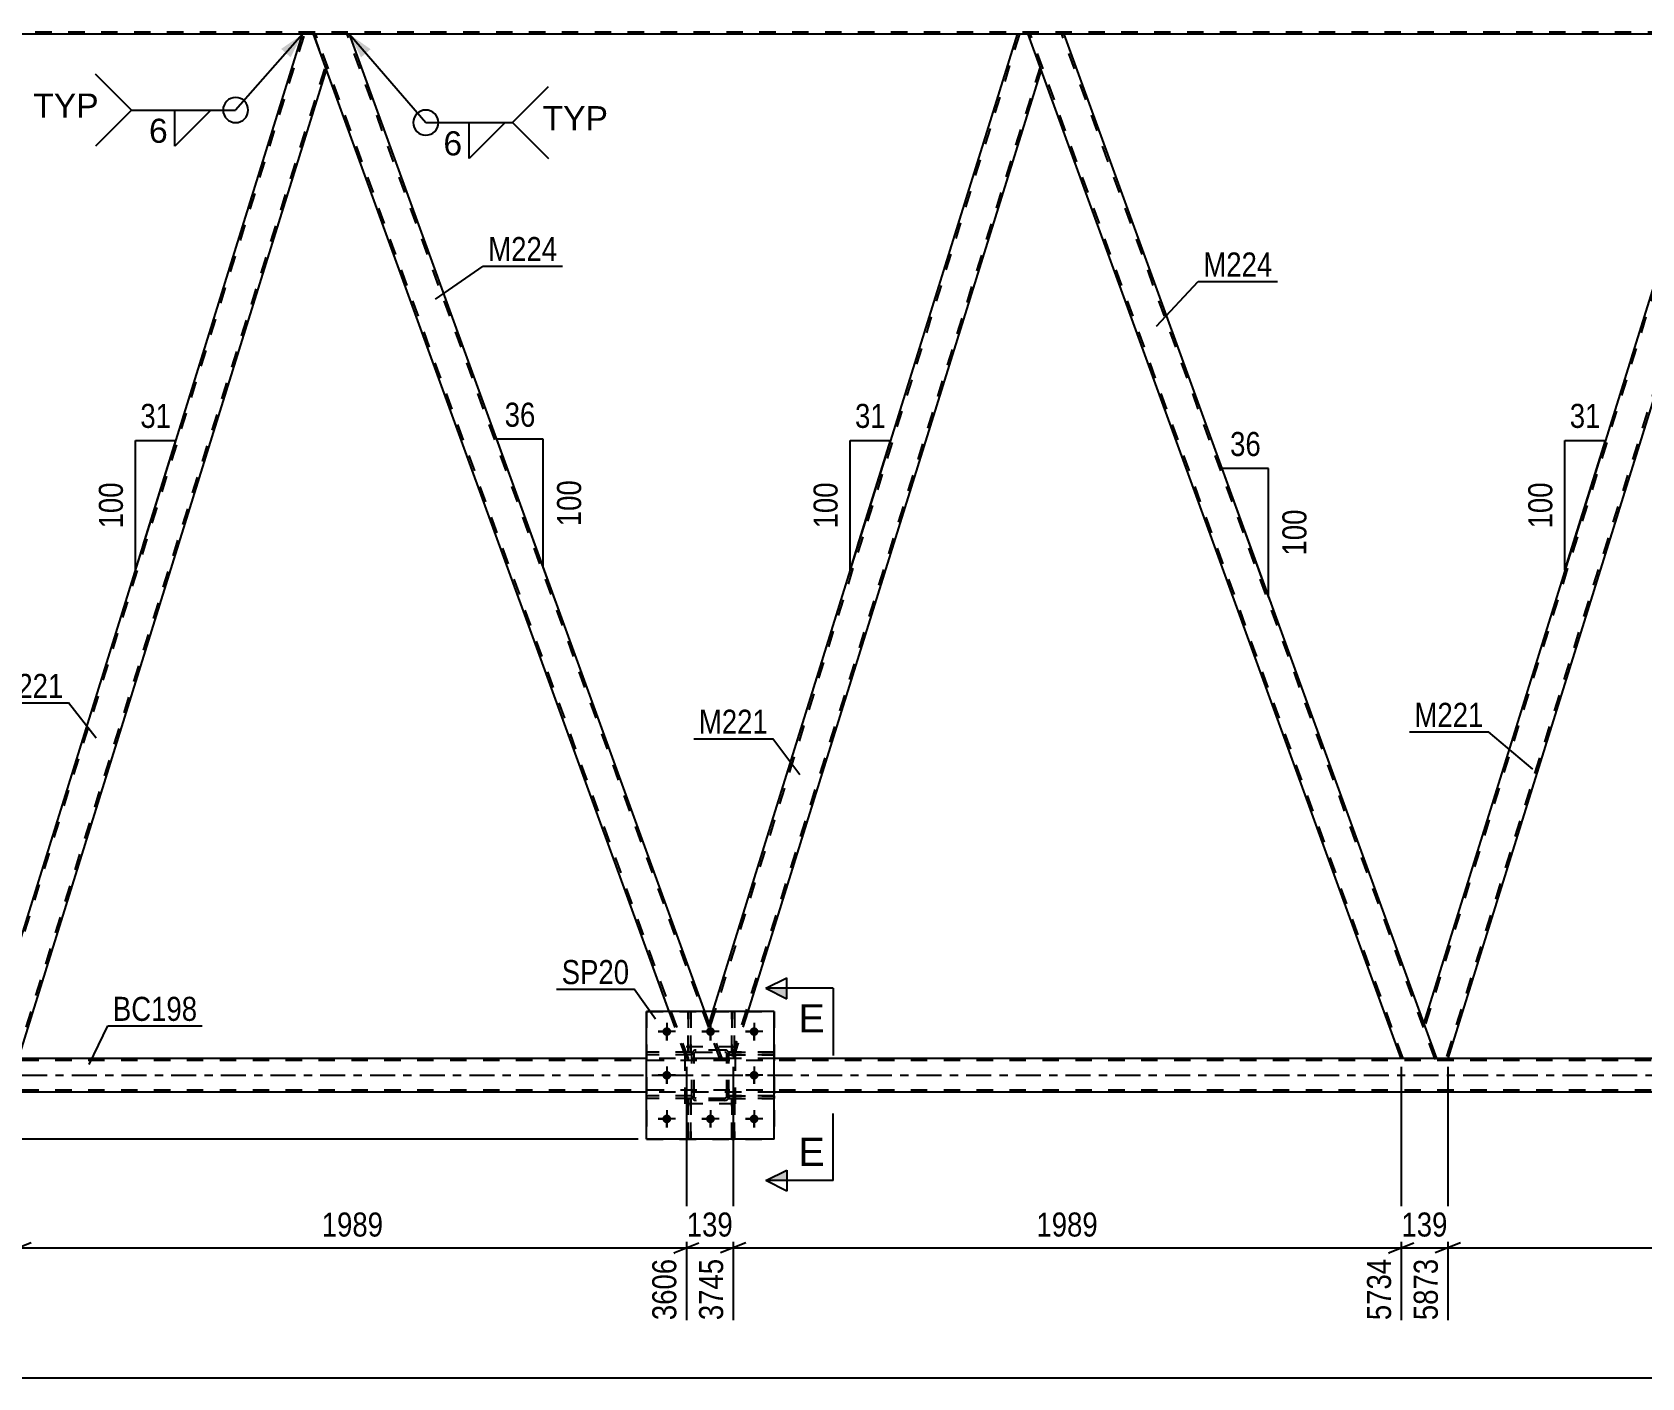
# Model space of a CAD drawing. Header units: millimetres. Extents: x 0 to 841, y 0 to 594.
# Drawn here: x 172.2 to 363.9, y 265.9 to 426.1 of the extents above; entities that cross this region are included whole.
import ezdxf

# ---------------------------------------------------------------- set-up
doc = ezdxf.new("R2010")
doc.units = ezdxf.units.MM
doc.linetypes.add('DXK_LINE_DOT2', pattern=[3.9198, 1.9599, -1.9599])
doc.linetypes.add('DXK_LINE_DOT3', pattern=[5.9187, 2.979, -0.9799, 0.9799, -0.9799])
doc.styles.add('Arial', font='ARIAL.TTF', dxfattribs={"height": 0.2})
doc.styles.add('Arial Narrow', font='ARIALN.TTF', dxfattribs={"height": 0.2})

# ---------------------------------------------------------------- blocks, each defined once
blk = doc.blocks.new('Part-122615341-3026 - 3010')
at = {"color": 7, "linetype": 'DXK_LINE_DOT2'}
for p, q in [((251.08, 304.86), (251.26, 304.89)), ((251.26, 304.89), (251.08, 304.86)), ((254.7, 304.89), (251.26, 304.89)), ((254.7, 304.89), (254.88, 304.86)), ((254.88, 304.86), (254.7, 304.89)), ((250.78, 304.41), (250.82, 304.6)), ((250.82, 304.6), (250.78, 304.41)), ((250.78, 299.37), (250.78, 304.41)), ((251.02, 304.41), (251.04, 304.5)), ((251.02, 299.37), (251.02, 304.41)), ((251.04, 304.5), (251.09, 304.58)), ((251.09, 304.58), (251.17, 304.63)), ((251.17, 304.63), (251.26, 304.65)), ((251.26, 304.65), (254.7, 304.65)), ((254.7, 304.65), (254.79, 304.63)), ((254.79, 304.63), (254.87, 304.58)), ((254.87, 304.58), (254.92, 304.5)), ((254.92, 304.5), (254.94, 304.41)), ((254.94, 299.37), (254.94, 304.41)), ((255.14, 304.6), (255.18, 304.41)), ((255.18, 304.41), (255.14, 304.6)), ((255.18, 299.37), (255.18, 304.41)), ((250.82, 299.19), (250.78, 299.37)), ((250.78, 299.37), (250.82, 299.19)), ((251.04, 299.28), (251.02, 299.37)), ((251.09, 299.2), (251.04, 299.28)), ((251.17, 299.15), (251.09, 299.2)), ((251.26, 299.13), (251.17, 299.15)), ((254.7, 299.13), (251.26, 299.13)), ((254.79, 299.15), (254.7, 299.13)), ((254.87, 299.2), (254.79, 299.15)), ((254.92, 299.28), (254.87, 299.2)), ((254.94, 299.37), (254.92, 299.28)), ((255.18, 299.37), (255.14, 299.19)), ((255.14, 299.19), (255.18, 299.37)), ((251.26, 298.89), (251.08, 298.93)), ((251.08, 298.93), (251.26, 298.89)), ((254.7, 298.89), (251.26, 298.89)), ((254.88, 298.93), (254.7, 298.89)), ((254.7, 298.89), (254.88, 298.93))]:
    blk.add_line(p, q, dxfattribs=at)
at = {"color": 7, "linetype": 'DXK_LINE_DOT3'}
blk.add_line((252.98, 301.89), (252.98, 301.89), dxfattribs=at)
at = {"color": 7, "linetype": 'DXK_LINE_DOT2'}
for centre, start, end in [((251.26, 304.41), 112.5, 157.5), ((251.26, 304.41), 112.5, 157.5), ((254.7, 304.41), 22.5, 67.5), ((254.7, 304.41), 22.5, 67.5), ((251.26, 299.37), 202.5, 247.5), ((251.26, 299.37), 202.5, 247.5), ((254.7, 299.37), 292.5, 337.5), ((254.7, 299.37), 292.5, 337.5)]:
    blk.add_arc(centre, 0.48, start, end, dxfattribs=at)
blk = doc.blocks.new('Part-122615341-3020 - 3010')
at = {"color": 7, "linetype": 'DXK_LINE_DOT2'}
for p, q in [((255.85, 299.13), (255.53, 299.13)), ((255.53, 299.13), (255.53, 294.29)), ((255.85, 294.29), (255.85, 299.13)), ((255.53, 298.53), (255.85, 298.53)), ((255.53, 294.29), (255.85, 294.29))]:
    blk.add_line(p, q, dxfattribs=at)
blk = doc.blocks.new('Part-122615341-3016 - 3010')
at = {"color": 2, "linetype": 'Continuous'}
for p, q in [((260.58, 309.49), (245.38, 309.49)), ((245.38, 294.29), (245.38, 309.49)), ((260.58, 294.29), (260.58, 309.49)), ((260.58, 294.29), (245.38, 294.29))]:
    blk.add_line(p, q, dxfattribs=at)
blk = doc.blocks.new('Part-122615341-3025 - 3010')
at = {"color": 7, "linetype": 'DXK_LINE_DOT2'}
for p, q in [((250.78, 304.65), (245.38, 304.65)), ((245.38, 304.65), (245.38, 304.33)), ((250.78, 304.33), (245.38, 304.33)), ((250.18, 304.33), (250.18, 304.65)), ((250.78, 304.33), (250.78, 304.65))]:
    blk.add_line(p, q, dxfattribs=at)
blk = doc.blocks.new('Part-122615341-3156 - 3010')
at = {"color": 2, "linetype": 'Continuous'}
for p, q in [((295.1, 425.89), (290.84, 425.89)), ((337.96, 308.14), (295.1, 425.89)), ((335.25, 303.89), (292.39, 421.64)), ((339.19, 303.89), (335.25, 303.89)), ((339.47, 303.89), (339.19, 303.89)), ((339.47, 303.89), (339.5, 303.89))]:
    blk.add_line(p, q, dxfattribs=at)
at = {"color": 7, "linetype": 'DXK_LINE_DOT2'}
for p, q in [((292.39, 421.64), (290.84, 425.89)), ((335.5, 303.89), (291.1, 425.89)), ((339.25, 303.89), (294.84, 425.89)), ((339.5, 303.89), (337.96, 308.14)), ((339.19, 303.89), (339.35, 303.89)), ((339.5, 303.89), (339.5, 303.89))]:
    blk.add_line(p, q, dxfattribs=at)
blk = doc.blocks.new('Part-122615341-3022 - 3010')
at = {"color": 7, "linetype": 'DXK_LINE_DOT2'}
for p, q in [((250.78, 299.45), (245.38, 299.45)), ((245.38, 299.45), (245.38, 299.13)), ((250.78, 299.13), (245.38, 299.13)), ((250.18, 299.13), (250.18, 299.45)), ((250.78, 299.13), (250.78, 299.45))]:
    blk.add_line(p, q, dxfattribs=at)
blk = doc.blocks.new('Part-122615341-3079 - 3010')
at = {"color": 7, "linetype": 'DXK_LINE_DOT2'}
for p, q in [((251.08, 304.86), (251.26, 304.89)), ((251.26, 304.89), (251.08, 304.86)), ((254.7, 304.89), (251.26, 304.89)), ((254.7, 304.89), (254.88, 304.86)), ((254.88, 304.86), (254.7, 304.89)), ((250.78, 304.41), (250.82, 304.6)), ((250.82, 304.6), (250.78, 304.41)), ((250.78, 299.37), (250.78, 304.41)), ((251.02, 304.41), (251.04, 304.5)), ((251.02, 299.37), (251.02, 304.41)), ((251.04, 304.5), (251.09, 304.58)), ((251.09, 304.58), (251.17, 304.63)), ((251.17, 304.63), (251.26, 304.65)), ((251.26, 304.65), (254.7, 304.65)), ((254.7, 304.65), (254.79, 304.63)), ((254.79, 304.63), (254.87, 304.58)), ((254.87, 304.58), (254.92, 304.5)), ((254.92, 304.5), (254.94, 304.41)), ((254.94, 299.37), (254.94, 304.41)), ((255.14, 304.6), (255.18, 304.41)), ((255.18, 304.41), (255.14, 304.6)), ((255.18, 299.37), (255.18, 304.41)), ((250.82, 299.19), (250.78, 299.37)), ((250.78, 299.37), (250.82, 299.19)), ((251.04, 299.28), (251.02, 299.37)), ((251.09, 299.2), (251.04, 299.28)), ((251.17, 299.15), (251.09, 299.2)), ((251.26, 299.13), (251.17, 299.15)), ((254.7, 299.13), (251.26, 299.13)), ((254.79, 299.15), (254.7, 299.13)), ((254.87, 299.2), (254.79, 299.15)), ((254.92, 299.28), (254.87, 299.2)), ((254.94, 299.37), (254.92, 299.28)), ((255.18, 299.37), (255.14, 299.19)), ((255.14, 299.19), (255.18, 299.37)), ((251.26, 298.89), (251.08, 298.93)), ((251.08, 298.93), (251.26, 298.89)), ((254.7, 298.89), (251.26, 298.89)), ((254.88, 298.93), (254.7, 298.89)), ((254.7, 298.89), (254.88, 298.93))]:
    blk.add_line(p, q, dxfattribs=at)
at = {"color": 7, "linetype": 'DXK_LINE_DOT3'}
blk.add_line((252.98, 301.89), (252.98, 301.89), dxfattribs=at)
at = {"color": 7, "linetype": 'DXK_LINE_DOT2'}
for centre, start, end in [((251.26, 304.41), 112.5, 157.5), ((251.26, 304.41), 112.5, 157.5), ((254.7, 304.41), 22.5, 67.5), ((254.7, 304.41), 22.5, 67.5), ((251.26, 299.37), 202.5, 247.5), ((251.26, 299.37), 202.5, 247.5), ((254.7, 299.37), 292.5, 337.5), ((254.7, 299.37), 292.5, 337.5)]:
    blk.add_arc(centre, 0.48, start, end, dxfattribs=at)
blk = doc.blocks.new('Part-122615341-3041 - 3010')
at = {"color": 7, "linetype": 'DXK_LINE_DOT2'}
for p, q in [((250.33, 309.49), (250.33, 304.65)), ((250.65, 309.49), (250.33, 309.49)), ((250.65, 304.65), (250.65, 309.49)), ((250.33, 305.25), (250.65, 305.25)), ((250.33, 304.65), (250.65, 304.65))]:
    blk.add_line(p, q, dxfattribs=at)
blk = doc.blocks.new('Part-122615341-3050 - 3010')
at = {"color": 7, "linetype": 'DXK_LINE_DOT2'}
for p, q in [((255.18, 304.33), (255.18, 304.65)), ((255.18, 304.65), (260.58, 304.65)), ((260.58, 304.33), (255.18, 304.33)), ((255.78, 304.33), (255.78, 304.65)), ((260.58, 304.65), (260.58, 304.33))]:
    blk.add_line(p, q, dxfattribs=at)
blk = doc.blocks.new('Part-122615341-3072 - 3010')
at = {"color": 7, "linetype": 'DXK_LINE_DOT2'}
for p, q in [((260.58, 304.65), (255.18, 304.65)), ((255.18, 304.65), (255.18, 304.33)), ((255.18, 304.33), (260.58, 304.33)), ((255.78, 304.33), (255.78, 304.65)), ((260.58, 304.33), (260.58, 304.65))]:
    blk.add_line(p, q, dxfattribs=at)
blk = doc.blocks.new('Part-122615341-3057 - 3010')
at = {"color": 7, "linetype": 'DXK_LINE_DOT2'}
for p, q in [((250.78, 299.45), (245.38, 299.45)), ((245.38, 299.13), (245.38, 299.45)), ((250.78, 299.13), (245.38, 299.13)), ((250.18, 299.13), (250.18, 299.45)), ((250.78, 299.45), (250.78, 299.13))]:
    blk.add_line(p, q, dxfattribs=at)
blk = doc.blocks.new('Part-122615341-3060 - 3010')
at = {"color": 7, "linetype": 'DXK_LINE_DOT2'}
for p, q in [((250.78, 304.65), (245.38, 304.65)), ((245.38, 304.33), (245.38, 304.65)), ((250.78, 304.33), (245.38, 304.33)), ((250.18, 304.33), (250.18, 304.65)), ((250.78, 304.65), (250.78, 304.33))]:
    blk.add_line(p, q, dxfattribs=at)
blk = doc.blocks.new('Part-122615341-3063 - 3010')
at = {"color": 7, "linetype": 'DXK_LINE_DOT2'}
for p, q in [((255.18, 299.13), (255.18, 299.45)), ((255.18, 299.45), (260.58, 299.45)), ((260.58, 299.13), (255.18, 299.13)), ((255.78, 299.13), (255.78, 299.45)), ((260.58, 299.45), (260.58, 299.13))]:
    blk.add_line(p, q, dxfattribs=at)
blk = doc.blocks.new('Part-122615341-3066 - 3010')
at = {"color": 7, "linetype": 'DXK_LINE_DOT2'}
for p, q in [((250.33, 304.65), (250.33, 309.49)), ((250.33, 309.49), (250.65, 309.49)), ((250.65, 309.49), (250.65, 304.65)), ((250.33, 305.25), (250.65, 305.25)), ((250.65, 304.65), (250.33, 304.65))]:
    blk.add_line(p, q, dxfattribs=at)
blk = doc.blocks.new('Part-122615341-3069 - 3010')
at = {"color": 7, "linetype": 'DXK_LINE_DOT2'}
for p, q in [((260.58, 299.45), (255.18, 299.45)), ((255.18, 299.45), (255.18, 299.13)), ((255.18, 299.13), (260.58, 299.13)), ((255.78, 299.13), (255.78, 299.45)), ((260.58, 299.13), (260.58, 299.45))]:
    blk.add_line(p, q, dxfattribs=at)
blk = doc.blocks.new('Part-122615341-3140 - 3010')
at = {"color": 7, "linetype": 'DXK_LINE_DOT2'}
for p, q in [((250.33, 294.29), (250.33, 299.13)), ((250.33, 299.13), (250.65, 299.13)), ((250.65, 299.13), (250.65, 294.29)), ((250.33, 298.53), (250.65, 298.53)), ((250.65, 294.29), (250.33, 294.29))]:
    blk.add_line(p, q, dxfattribs=at)
blk = doc.blocks.new('Part-122615341-3078 - 3010')
at = {"color": 7, "linetype": 'DXK_LINE_DOT2'}
for p, q in [((255.98, 305.29), (249.98, 305.29)), ((249.98, 298.49), (249.98, 305.29)), ((255.98, 298.49), (255.98, 305.29)), ((255.98, 298.49), (249.98, 298.49))]:
    blk.add_line(p, q, dxfattribs=at)
blk = doc.blocks.new('Part-122615341-3080 - 3010')
at = {"color": 7, "linetype": 'DXK_LINE_DOT2'}
for p, q in [((245.38, 309.49), (260.58, 309.49)), ((245.38, 309.49), (245.38, 294.29)), ((260.58, 309.49), (260.58, 294.29)), ((245.38, 294.29), (260.58, 294.29))]:
    blk.add_line(p, q, dxfattribs=at)
blk = doc.blocks.new('Part-122615341-3085 - 3010')
at = {"color": 7, "linetype": 'DXK_LINE_DOT2'}
for p, q in [((255.53, 309.49), (255.53, 304.65)), ((255.85, 309.49), (255.53, 309.49)), ((255.85, 304.65), (255.85, 309.49)), ((255.53, 305.25), (255.85, 305.25)), ((255.53, 304.65), (255.85, 304.65))]:
    blk.add_line(p, q, dxfattribs=at)
blk = doc.blocks.new('Part-122615341-3089 - 3010')
at = {"color": 7, "linetype": 'DXK_LINE_DOT2'}
for p, q in [((255.53, 304.65), (255.53, 309.49)), ((255.53, 309.49), (255.85, 309.49)), ((255.85, 309.49), (255.85, 304.65)), ((255.53, 305.25), (255.85, 305.25)), ((255.85, 304.65), (255.53, 304.65))]:
    blk.add_line(p, q, dxfattribs=at)
blk = doc.blocks.new('Bolt-122615341-3182 - 3010')
at = {"linetype": 'Continuous'}
for points in [[(248.3, 307.09, -1), (247.26, 307.09, -1)], [(253.5, 307.09, -1), (252.46, 307.09, -1)], [(258.7, 307.09, -1), (257.66, 307.09, -1)], [(248.3, 301.89, -1), (247.26, 301.89, -1)], [(258.7, 301.89, -1), (257.66, 301.89, -1)], [(248.3, 296.69, -1), (247.26, 296.69, -1)], [(253.5, 296.69, -1), (252.46, 296.69, -1)], [(258.7, 296.69, -1), (257.66, 296.69, -1)]]:
    blk.add_hatch(color=1, dxfattribs=at).paths.add_polyline_path(points)
at = {"color": 1, "linetype": 'Continuous'}
for p, q in [((248.82, 307.09), (246.74, 307.09)), ((247.78, 308.13), (247.78, 306.05)), ((254.02, 307.09), (251.94, 307.09)), ((252.98, 308.13), (252.98, 306.05)), ((259.22, 307.09), (257.14, 307.09)), ((258.18, 308.13), (258.18, 306.05)), ((248.82, 301.89), (246.74, 301.89)), ((247.78, 302.93), (247.78, 300.85)), ((259.22, 301.89), (257.14, 301.89)), ((258.18, 302.93), (258.18, 300.85)), ((247.78, 297.73), (247.78, 295.65)), ((252.98, 297.73), (252.98, 295.65)), ((258.18, 297.73), (258.18, 295.65)), ((248.82, 296.69), (246.74, 296.69)), ((254.02, 296.69), (251.94, 296.69)), ((259.22, 296.69), (257.14, 296.69))]:
    blk.add_line(p, q, dxfattribs=at)
blk = doc.blocks.new('Part-122615341-3197 - 3010')
at = {"color": 7, "linetype": 'DXK_LINE_DOT2'}
for p, q in [((758.57, 426.13), (60.03, 426.13)), ((720.77, 425.89), (204.39, 425.89)), ((209.97, 425.89), (204.39, 425.89)), ((295.1, 425.89), (289.53, 425.89))]:
    blk.add_line(p, q, dxfattribs=at)
at = {"color": 2, "linetype": 'Continuous'}
for p, q in [((204.39, 425.89), (124.83, 425.89)), ((289.53, 425.89), (209.97, 425.89)), ((374.66, 425.89), (295.1, 425.89))]:
    blk.add_line(p, q, dxfattribs=at)
blk = doc.blocks.new('Part-122615341-3218 - 3010')
at = {"color": 7, "linetype": 'DXK_LINE_DOT2'}
for p, q in [((780.54, 303.65), (105.89, 303.65)), ((260.58, 303.89), (245.38, 303.89)), ((340.82, 303.89), (335.25, 303.89)), ((780.54, 300.13), (105.89, 300.13)), ((260.58, 299.89), (245.38, 299.89))]:
    blk.add_line(p, q, dxfattribs=at)
at = {"color": 2, "linetype": 'Continuous'}
for p, q in [((245.38, 303.89), (170.55, 303.89)), ((335.25, 303.89), (260.58, 303.89)), ((420.38, 303.89), (340.82, 303.89)), ((245.38, 299.89), (105.89, 299.89)), ((500.78, 299.89), (260.58, 299.89))]:
    blk.add_line(p, q, dxfattribs=at)
at = {"color": 7, "linetype": 'DXK_LINE_DOT3'}
blk.add_line((105.89, 301.89), (780.54, 301.89), dxfattribs=at)
blk = doc.blocks.new('Part-122615341-3242 - 3010')
at = {"color": 7, "linetype": 'DXK_LINE_DOT2'}
for p, q in [((255.98, 305.29), (249.98, 305.29)), ((249.98, 298.49), (249.98, 305.29)), ((255.98, 298.49), (255.98, 305.29)), ((255.98, 298.49), (249.98, 298.49))]:
    blk.add_line(p, q, dxfattribs=at)
blk = doc.blocks.new('Part-122615341-3245 - 3010')
at = {"color": 7, "linetype": 'DXK_LINE_DOT2'}
for p, q in [((255.53, 294.29), (255.53, 299.13)), ((255.53, 299.13), (255.85, 299.13)), ((255.85, 299.13), (255.85, 294.29)), ((255.53, 298.53), (255.85, 298.53)), ((255.85, 294.29), (255.53, 294.29))]:
    blk.add_line(p, q, dxfattribs=at)
blk = doc.blocks.new('Part-122615341-3250 - 3010')
at = {"color": 7, "linetype": 'DXK_LINE_DOT2'}
for p, q in [((250.65, 299.13), (250.33, 299.13)), ((250.33, 299.13), (250.33, 294.29)), ((250.65, 294.29), (250.65, 299.13)), ((250.33, 298.53), (250.65, 298.53)), ((250.33, 294.29), (250.65, 294.29))]:
    blk.add_line(p, q, dxfattribs=at)
blk = doc.blocks.new('Part-122615341-3385 - 3010')
at = {"color": 2, "linetype": 'Continuous'}
for p, q in [((374.66, 425.89), (337.96, 308.14)), ((375.98, 425.89), (374.66, 425.89)), ((377.52, 421.64), (375.98, 425.89)), ((377.52, 421.64), (340.82, 303.89)), ((339.5, 303.89), (337.96, 308.14)), ((339.5, 303.89), (340.82, 303.89))]:
    blk.add_line(p, q, dxfattribs=at)
at = {"color": 7, "linetype": 'DXK_LINE_DOT2'}
for p, q in [((374.91, 425.89), (338.09, 307.77)), ((377.39, 422.02), (340.57, 303.89)), ((340.55, 303.89), (340.51, 303.89)), ((340.51, 303.89), (340.55, 303.89)), ((340.55, 303.89), (340.57, 303.89)), ((340.57, 303.89), (340.55, 303.89))]:
    blk.add_line(p, q, dxfattribs=at)
blk = doc.blocks.new('Bolt-122615341-3386 - 3010')
at = {"color": 1, "linetype": 'Continuous'}
for p, q in [((246.74, 307.09), (247.43, 307.09)), ((247.78, 308.13), (247.78, 307.44)), ((248.82, 307.09), (248.13, 307.09)), ((251.94, 307.09), (252.63, 307.09)), ((252.98, 308.13), (252.98, 307.44)), ((254.02, 307.09), (253.33, 307.09)), ((257.14, 307.09), (257.83, 307.09)), ((258.18, 308.13), (258.18, 307.44)), ((259.22, 307.09), (258.53, 307.09)), ((247.78, 306.05), (247.78, 306.75)), ((252.98, 306.05), (252.98, 306.75)), ((258.18, 306.05), (258.18, 306.75)), ((246.74, 301.89), (247.43, 301.89)), ((247.78, 302.93), (247.78, 302.24)), ((247.78, 300.85), (247.78, 301.55)), ((248.82, 301.89), (248.13, 301.89)), ((257.14, 301.89), (257.83, 301.89)), ((258.18, 302.93), (258.18, 302.24)), ((258.18, 300.85), (258.18, 301.55)), ((259.22, 301.89), (258.53, 301.89)), ((247.78, 297.73), (247.78, 297.04)), ((252.98, 297.73), (252.98, 297.04)), ((258.18, 297.73), (258.18, 297.04)), ((246.74, 296.69), (247.43, 296.69)), ((247.78, 295.65), (247.78, 296.35)), ((248.82, 296.69), (248.13, 296.69)), ((251.94, 296.69), (252.63, 296.69)), ((252.98, 295.65), (252.98, 296.35)), ((254.02, 296.69), (253.33, 296.69)), ((257.14, 296.69), (257.83, 296.69)), ((258.18, 295.65), (258.18, 296.35)), ((259.22, 296.69), (258.53, 296.69))]:
    blk.add_line(p, q, dxfattribs=at)
blk = doc.blocks.new('Part-122615341-3433 - 3010')
at = {"color": 2, "linetype": 'Continuous'}
for p, q in [((167.69, 308.14), (204.39, 425.89)), ((205.71, 425.89), (204.39, 425.89)), ((207.26, 421.64), (205.71, 425.89)), ((170.55, 303.89), (207.26, 421.64)), ((169.24, 303.89), (167.69, 308.14)), ((169.24, 303.89), (170.55, 303.89))]:
    blk.add_line(p, q, dxfattribs=at)
at = {"color": 7, "linetype": 'DXK_LINE_DOT2'}
for p, q in [((167.82, 307.77), (204.64, 425.89)), ((170.3, 303.89), (207.12, 422.02)), ((170.28, 303.89), (170.24, 303.89)), ((170.24, 303.89), (170.28, 303.89)), ((170.28, 303.89), (170.3, 303.89)), ((170.3, 303.89), (170.28, 303.89))]:
    blk.add_line(p, q, dxfattribs=at)
blk = doc.blocks.new('Part-122615341-3438 - 3010')
at = {"color": 2, "linetype": 'Continuous'}
for p, q in [((209.97, 425.89), (205.71, 425.89)), ((252.33, 309.49), (209.97, 425.89)), ((248.08, 309.49), (207.26, 421.64))]:
    blk.add_line(p, q, dxfattribs=at)
at = {"color": 7, "linetype": 'DXK_LINE_DOT2'}
for p, q in [((205.71, 425.89), (207.26, 421.64)), ((250.37, 303.89), (205.96, 425.89)), ((254.11, 303.89), (209.71, 425.89)), ((250.11, 303.89), (248.08, 309.49)), ((254.37, 303.89), (252.33, 309.49)), ((254.37, 303.89), (250.11, 303.89))]:
    blk.add_line(p, q, dxfattribs=at)
blk = doc.blocks.new('Part-122615341-3443 - 3010')
at = {"color": 7, "linetype": 'DXK_LINE_DOT2'}
for p, q in [((289.78, 425.89), (252.96, 307.77)), ((292.25, 422.02), (255.44, 303.89)), ((253.24, 309.49), (252.82, 308.14)), ((257.43, 309.49), (255.69, 303.89)), ((254.37, 303.89), (252.82, 308.14)), ((255.69, 303.89), (254.37, 303.89))]:
    blk.add_line(p, q, dxfattribs=at)
at = {"color": 2, "linetype": 'Continuous'}
for p, q in [((289.53, 425.89), (253.24, 309.49)), ((290.84, 425.89), (289.53, 425.89)), ((292.39, 421.64), (290.84, 425.89)), ((292.39, 421.64), (257.43, 309.49))]:
    blk.add_line(p, q, dxfattribs=at)
blk = doc.blocks.new('StraightDimension-122615341-3700 - 3010')
at = {"color": 7, "linetype": 'Continuous'}
blk.add_line((244.38, 294.29), (28.47, 294.29), dxfattribs=at)
blk = doc.blocks.new('AngleDimension-122615341-3621 - 3010')
at = {"color": 7, "linetype": 'Continuous'}
for p, q in [((354.76, 377.5), (359.58, 377.5)), ((354.76, 362.04), (359.58, 377.5)), ((354.76, 362.04), (354.76, 377.5)), ((355.69, 365.03), (359.58, 377.5))]:
    blk.add_line(p, q, dxfattribs=at)
at = {"color": 0}
for points in [[(359.59, 378.4), (359.59, 382.6), (354.74, 382.6), (354.74, 378.4)], [(353.86, 373.11), (349.66, 373.11), (349.66, 366.43), (353.86, 366.43)]]:
    blk.add_wipeout(points, dxfattribs=at)
at = {"color": 3, "style": 'Arial Narrow'}
blk.add_text('31', height=2.863, dxfattribs=at).set_placement((355.34, 379))
blk.add_text('100', height=2.863, rotation=90.0002, dxfattribs=at).set_placement((353.26, 367.03))
blk = doc.blocks.new('StraightDimension-122615341-4559 - 3010')
at = {"color": 7, "linetype": 'Continuous'}
for p, q in [((170.55, 302.89), (170.55, 272.72)), ((250.11, 302.89), (250.11, 272.72)), ((172.05, 281.93), (169.05, 280.73)), ((248.61, 280.73), (251.61, 281.93)), ((170.55, 281.33), (250.11, 281.33))]:
    blk.add_line(p, q, dxfattribs=at)
at = {"color": 0}
blk.add_wipeout([(214.59, 282.08), (214.59, 286.28), (206.08, 286.28), (206.08, 282.08)], dxfattribs=at)
at = {"color": 0, "linetype": 'Continuous'}
blk.add_wipeout([(249.51, 280.63), (245.31, 280.63), (245.31, 272.12), (249.51, 272.12)], dxfattribs=at)
at = {"color": 3, "style": 'Arial Narrow'}
blk.add_text('1989', height=2.863, dxfattribs=at).set_placement((206.68, 282.68))
at = {"color": 3, "linetype": 'Continuous', "style": 'Arial Narrow'}
blk.add_text('3606', height=2.863, rotation=90.0002, dxfattribs=at).set_placement((248.91, 272.72))
blk = doc.blocks.new('StraightDimension-122615341-4521 - 3010')
at = {"color": 7, "linetype": 'Continuous'}
for p, q in [((255.69, 302.89), (255.69, 272.72)), ((335.25, 302.89), (335.25, 272.72)), ((257.19, 281.93), (254.19, 280.73)), ((333.75, 280.73), (336.75, 281.93)), ((255.69, 281.33), (335.25, 281.33))]:
    blk.add_line(p, q, dxfattribs=at)
at = {"color": 0}
blk.add_wipeout([(299.72, 282.08), (299.72, 286.28), (291.21, 286.28), (291.21, 282.08)], dxfattribs=at)
at = {"color": 0, "linetype": 'Continuous'}
blk.add_wipeout([(334.65, 280.63), (330.45, 280.63), (330.45, 272.12), (334.65, 272.12)], dxfattribs=at)
at = {"color": 3, "style": 'Arial Narrow'}
blk.add_text('1989', height=2.863, dxfattribs=at).set_placement((291.81, 282.68))
at = {"color": 3, "linetype": 'Continuous', "style": 'Arial Narrow'}
blk.add_text('5734', height=2.863, rotation=90.0002, dxfattribs=at).set_placement((334.05, 272.72))
blk = doc.blocks.new('StraightDimension-122615341-4277 - 3010')
at = {"color": 7, "linetype": 'Continuous'}
blk.add_line((59.39, 265.85), (797.16, 265.85), dxfattribs=at)
blk = doc.blocks.new('AngleDimension-122615341-25859 - 3010')
at = {"color": 7, "linetype": 'Continuous'}
for p, q in [((233.07, 377.64), (227.53, 377.64)), ((233.07, 362.42), (227.53, 377.64)), ((233.07, 362.42), (233.07, 377.64)), ((234.62, 358.15), (233.07, 362.42))]:
    blk.add_line(p, q, dxfattribs=at)
at = {"color": 0}
for points in [[(232.73, 378.54), (232.73, 382.74), (227.87, 382.74), (227.87, 378.54)], [(238.17, 373.37), (233.97, 373.37), (233.97, 366.69), (238.17, 366.69)]]:
    blk.add_wipeout(points, dxfattribs=at)
at = {"color": 3, "style": 'Arial Narrow'}
blk.add_text('36', height=2.863, dxfattribs=at).set_placement((228.47, 379.14))
blk.add_text('100', height=2.863, rotation=90.0002, dxfattribs=at).set_placement((237.57, 367.29))
blk = doc.blocks.new('AngleDimension-122615341-3607 - 3010')
at = {"color": 7, "linetype": 'Continuous'}
for p, q in [((319.47, 374.15), (313.93, 374.15)), ((319.47, 358.93), (313.93, 374.15)), ((319.47, 358.93), (319.47, 374.15)), ((319.76, 358.15), (319.47, 358.93))]:
    blk.add_line(p, q, dxfattribs=at)
at = {"color": 0}
for points in [[(319.13, 375.05), (319.13, 379.25), (314.28, 379.25), (314.28, 375.05)], [(324.57, 369.88), (320.37, 369.88), (320.37, 363.2), (324.57, 363.2)]]:
    blk.add_wipeout(points, dxfattribs=at)
at = {"color": 3, "style": 'Arial Narrow'}
blk.add_text('36', height=2.863, dxfattribs=at).set_placement((314.88, 375.65))
blk.add_text('100', height=2.863, rotation=90.0002, dxfattribs=at).set_placement((323.97, 363.8))
blk = doc.blocks.new('AngleDimension-122615341-3639 - 3010')
at = {"color": 7, "linetype": 'Continuous'}
for p, q in [((184.49, 377.5), (189.31, 377.5)), ((184.49, 362.04), (189.31, 377.5)), ((184.49, 362.04), (184.49, 377.5)), ((185.42, 365.03), (189.31, 377.5))]:
    blk.add_line(p, q, dxfattribs=at)
at = {"color": 0}
for points in [[(189.33, 378.4), (189.33, 382.6), (184.47, 382.6), (184.47, 378.4)], [(183.59, 373.11), (179.39, 373.11), (179.39, 366.43), (183.59, 366.43)]]:
    blk.add_wipeout(points, dxfattribs=at)
at = {"color": 3, "style": 'Arial Narrow'}
blk.add_text('31', height=2.863, dxfattribs=at).set_placement((185.07, 379))
blk.add_text('100', height=2.863, rotation=90.0002, dxfattribs=at).set_placement((182.99, 367.03))
blk = doc.blocks.new('StraightDimension-122615341-4483 - 3010')
at = {"color": 7, "linetype": 'Continuous'}
for p, q in [((340.82, 302.89), (340.82, 272.72)), ((420.38, 302.89), (420.38, 272.72)), ((342.32, 281.93), (339.32, 280.73)), ((418.88, 280.73), (421.88, 281.93)), ((340.82, 281.33), (420.38, 281.33))]:
    blk.add_line(p, q, dxfattribs=at)
at = {"color": 0}
blk.add_wipeout([(384.86, 282.08), (384.86, 286.28), (376.35, 286.28), (376.35, 282.08)], dxfattribs=at)
at = {"color": 0, "linetype": 'Continuous'}
blk.add_wipeout([(419.78, 280.63), (415.58, 280.63), (415.58, 272.12), (419.78, 272.12)], dxfattribs=at)
at = {"color": 3, "style": 'Arial Narrow'}
blk.add_text('1989', height=2.863, dxfattribs=at).set_placement((376.95, 282.68))
at = {"color": 3, "linetype": 'Continuous', "style": 'Arial Narrow'}
blk.add_text('7862', height=2.863, rotation=90.0002, dxfattribs=at).set_placement((419.18, 272.72))
blk = doc.blocks.new('StraightDimension-122615341-4502 - 3010')
at = {"color": 7, "linetype": 'Continuous'}
for p, q in [((335.25, 302.89), (335.25, 272.72)), ((340.82, 302.89), (340.82, 272.72)), ((333.75, 280.73), (336.75, 281.93)), ((342.32, 281.93), (339.32, 280.73)), ((335.25, 281.33), (340.82, 281.33))]:
    blk.add_line(p, q, dxfattribs=at)
at = {"color": 0}
blk.add_wipeout([(341.38, 282.08), (341.38, 286.28), (334.69, 286.28), (334.69, 282.08)], dxfattribs=at)
at = {"color": 0, "linetype": 'Continuous'}
blk.add_wipeout([(340.22, 280.63), (336.02, 280.63), (336.02, 272.12), (340.22, 272.12)], dxfattribs=at)
at = {"color": 3, "style": 'Arial Narrow'}
blk.add_text('139', height=2.863, dxfattribs=at).set_placement((335.29, 282.68))
at = {"color": 3, "linetype": 'Continuous', "style": 'Arial Narrow'}
blk.add_text('5873', height=2.863, rotation=90.0002, dxfattribs=at).set_placement((339.62, 272.72))
blk = doc.blocks.new('StraightDimension-122615341-4540 - 3010')
at = {"color": 7, "linetype": 'Continuous'}
for p, q in [((250.11, 302.89), (250.11, 272.72)), ((255.69, 302.89), (255.69, 272.72)), ((248.61, 280.73), (251.61, 281.93)), ((257.19, 281.93), (254.19, 280.73)), ((250.11, 281.33), (255.69, 281.33))]:
    blk.add_line(p, q, dxfattribs=at)
at = {"color": 0}
blk.add_wipeout([(256.24, 282.08), (256.24, 286.28), (249.56, 286.28), (249.56, 282.08)], dxfattribs=at)
at = {"color": 0, "linetype": 'Continuous'}
blk.add_wipeout([(255.09, 280.63), (250.89, 280.63), (250.89, 272.12), (255.09, 272.12)], dxfattribs=at)
at = {"color": 3, "style": 'Arial Narrow'}
blk.add_text('139', height=2.863, dxfattribs=at).set_placement((250.16, 282.68))
at = {"color": 3, "linetype": 'Continuous', "style": 'Arial Narrow'}
blk.add_text('3745', height=2.863, rotation=90.0002, dxfattribs=at).set_placement((254.49, 272.72))
blk = doc.blocks.new('AngleDimension-122615341-25857 - 3010')
at = {"color": 7, "linetype": 'Continuous'}
for p, q in [((269.62, 377.5), (274.44, 377.5)), ((269.62, 362.04), (274.44, 377.5)), ((269.62, 362.04), (269.62, 377.5)), ((270.55, 365.03), (274.44, 377.5))]:
    blk.add_line(p, q, dxfattribs=at)
at = {"color": 0}
for points in [[(274.46, 378.4), (274.46, 382.6), (269.6, 382.6), (269.6, 378.4)], [(268.72, 373.11), (264.52, 373.11), (264.52, 366.43), (268.72, 366.43)]]:
    blk.add_wipeout(points, dxfattribs=at)
at = {"color": 3, "style": 'Arial Narrow'}
blk.add_text('31', height=2.863, dxfattribs=at).set_placement((270.2, 379))
blk.add_text('100', height=2.863, rotation=90.0002, dxfattribs=at).set_placement((268.12, 367.03))
blk = doc.blocks.new('Mark-122615341-3012 - 3010')
at = {"color": 0}
blk.add_wipeout([(243.3, 312.75), (243.3, 315.75), (235.26, 315.75), (235.26, 312.75)], dxfattribs=at)
blk.add_wipeout([(243.3, 312.75), (243.3, 315.75), (235.26, 315.75), (235.26, 312.75)], dxfattribs=at)
at = {"color": 30, "linetype": 'Continuous'}
for p in [(234.66, 312.15), (246.43, 308.57)]:
    blk.add_line(p, (243.9, 312.15), dxfattribs=at)
at = {"color": 3, "style": 'Arial Narrow'}
blk.add_text('SP20', height=2.863, dxfattribs=at).set_placement((235.26, 312.75))
blk = doc.blocks.new('Mark-122615341-3381 - 3010')
at = {"color": 0}
blk.add_wipeout([(345.07, 343.39), (345.07, 346.39), (336.84, 346.39), (336.84, 343.39)], dxfattribs=at)
blk.add_wipeout([(345.07, 343.39), (345.07, 346.39), (336.84, 346.39), (336.84, 343.39)], dxfattribs=at)
at = {"color": 30, "linetype": 'Continuous'}
for p in [(336.24, 342.79), (350.92, 338.34)]:
    blk.add_line(p, (345.67, 342.79), dxfattribs=at)
at = {"color": 3, "style": 'Arial Narrow'}
blk.add_text('M221', height=2.863, dxfattribs=at).set_placement((336.84, 343.39))
blk = doc.blocks.new('Mark-122615341-3152 - 3010')
at = {"color": 0}
blk.add_wipeout([(319.91, 397.03), (319.91, 400.03), (311.69, 400.03), (311.69, 397.03)], dxfattribs=at)
blk.add_wipeout([(319.91, 397.03), (319.91, 400.03), (311.69, 400.03), (311.69, 397.03)], dxfattribs=at)
at = {"color": 30, "linetype": 'Continuous'}
for p, q in [((306.1, 391.1), (311.09, 396.43)), ((311.09, 396.43), (320.51, 396.43))]:
    blk.add_line(p, q, dxfattribs=at)
at = {"color": 3, "style": 'Arial Narrow'}
blk.add_text('M224', height=2.863, dxfattribs=at).set_placement((311.69, 397.03))
blk = doc.blocks.new('SectionMark-122615341-4605 - 3010')
at = {"linetype": 'Continuous'}
for points in [[(262.08, 312.25), (262.08, 311), (259.58, 312.25)], [(262.08, 290.6), (262.08, 289.35), (259.58, 289.35)]]:
    blk.add_hatch(color=6, dxfattribs=at).paths.add_polyline_path(points)
at = {"color": 6, "linetype": 'Continuous'}
for p, q in [((259.58, 312.25), (262.08, 313.5)), ((262.08, 311), (262.08, 313.5)), ((267.58, 312.25), (259.58, 312.25)), ((259.58, 312.25), (262.08, 311)), ((267.58, 312.25), (267.58, 304.25)), ((267.58, 289.35), (267.58, 297.35)), ((259.58, 289.35), (262.08, 290.6)), ((262.08, 290.6), (262.08, 288.1)), ((267.58, 289.35), (259.58, 289.35)), ((262.08, 288.1), (259.58, 289.35))]:
    blk.add_line(p, q, dxfattribs=at)
at = {"color": 0, "linetype": 'Continuous'}
for points in [[(266.58, 307), (266.58, 310.5), (263.47, 310.5), (263.47, 307)], [(266.58, 291.1), (266.58, 294.6), (263.47, 294.6), (263.47, 291.1)]]:
    blk.add_wipeout(points, dxfattribs=at)
at = {"color": 3, "linetype": 'Continuous', "style": 'Arial'}
for p in [(263.47, 307), (263.47, 291.1)]:
    blk.add_text('E', height=3.34, dxfattribs=at).set_placement(p)
blk = doc.blocks.new('Mark-122615341-3214 - 3010')
at = {"color": 0}
blk.add_wipeout([(191.85, 308.37), (191.85, 311.37), (181.8, 311.37), (181.8, 308.37)], dxfattribs=at)
blk.add_wipeout([(191.85, 308.37), (191.85, 311.37), (181.8, 311.37), (181.8, 308.37)], dxfattribs=at)
at = {"color": 30, "linetype": 'Continuous'}
for p, q in [((178.97, 303.19), (181.2, 307.77)), ((181.2, 307.77), (192.45, 307.77))]:
    blk.add_line(p, q, dxfattribs=at)
at = {"color": 3, "style": 'Arial Narrow'}
blk.add_text('BC198', height=2.863, dxfattribs=at).set_placement((181.8, 308.37))
blk = doc.blocks.new('WeldMark-122615341-4640 - 3010')
at = {"linetype": 'Continuous'}
blk.add_hatch(color=30, dxfattribs=at).paths.add_polyline_path([(211.36, 423.13), (209.97, 425.89), (212.5, 424.11)])
at = {"color": 30, "linetype": 'Continuous'}
blk.add_line((209.97, 425.89), (219.07, 415.36), dxfattribs=at)
at = {"color": 3, "linetype": 'Continuous'}
for q in [(233.68, 419.65), (233.68, 411.08)]:
    blk.add_line((229.39, 415.36), q, dxfattribs=at)
blk.add_arc((219.07, 415.36), 1.5, 90, 270, dxfattribs=at)
at = {"color": 0}
blk.add_wipeout([(223.59, 411.26), (223.59, 414.66), (220.97, 414.66), (220.97, 411.26)], dxfattribs=at)
at = {"color": 30, "linetype": 'Continuous'}
blk.add_line((219.07, 415.36), (229.39, 415.36), dxfattribs=at)
at = {"color": 3, "linetype": 'Continuous'}
for p, q in [((224.25, 415.36), (228.54, 415.36)), ((228.54, 415.36), (224.25, 411.08)), ((224.25, 411.08), (224.25, 415.36))]:
    blk.add_line(p, q, dxfattribs=at)
blk.add_arc((219.07, 415.36), 1.5, 270, 90, dxfattribs=at)
at = {"color": 3, "style": 'Arial'}
blk.add_text('6', height=2.87, dxfattribs=at).set_placement((221.17, 411.46))
at = {"color": 0, "linetype": 'Continuous'}
blk.add_wipeout([(240.77, 414.46), (240.77, 417.46), (232.99, 417.46), (232.99, 414.46)], dxfattribs=at)
blk.add_wipeout([(240.77, 414.46), (240.77, 417.46), (232.99, 417.46), (232.99, 414.46)], dxfattribs=at)
at = {"color": 3, "linetype": 'Continuous', "style": 'Arial'}
blk.add_text('TYP', height=2.865, dxfattribs=at).set_placement((232.99, 414.46))
blk = doc.blocks.new('WeldMark-122615341-4627 - 3010')
at = {"linetype": 'Continuous'}
blk.add_hatch(color=30, dxfattribs=at).paths.add_polyline_path([(201.84, 424.14), (204.39, 425.89), (202.97, 423.15)])
at = {"color": 30, "linetype": 'Continuous'}
blk.add_line((204.39, 425.89), (196.42, 416.86), dxfattribs=at)
at = {"color": 3, "linetype": 'Continuous'}
for q in [(179.71, 421.14), (179.71, 412.57)]:
    blk.add_line((184, 416.86), q, dxfattribs=at)
for start, end in [(90, 270), (270, 90)]:
    blk.add_arc((196.42, 416.86), 1.5, start, end, dxfattribs=at)
at = {"color": 0}
blk.add_wipeout([(188.52, 412.76), (188.52, 416.16), (185.9, 416.16), (185.9, 412.76)], dxfattribs=at)
at = {"color": 30, "linetype": 'Continuous'}
blk.add_line((184, 416.86), (196.42, 416.86), dxfattribs=at)
at = {"color": 3, "linetype": 'Continuous'}
for p, q in [((189.18, 416.86), (193.46, 416.86)), ((193.46, 416.86), (189.18, 412.57)), ((189.18, 412.57), (189.18, 416.86))]:
    blk.add_line(p, q, dxfattribs=at)
at = {"color": 3, "style": 'Arial'}
blk.add_text('6', height=2.87, dxfattribs=at).set_placement((186.1, 412.96))
at = {"color": 0, "linetype": 'Continuous'}
blk.add_wipeout([(180.1, 415.96), (180.1, 418.96), (172.32, 418.96), (172.32, 415.96)], dxfattribs=at)
blk.add_wipeout([(180.1, 415.96), (180.1, 418.96), (172.32, 418.96), (172.32, 415.96)], dxfattribs=at)
at = {"color": 3, "linetype": 'Continuous', "style": 'Arial'}
blk.add_text('TYP', height=2.865, dxfattribs=at).set_placement((172.32, 415.96))
blk = doc.blocks.new('Mark-122615341-3429 - 3010')
at = {"color": 0}
blk.add_wipeout([(175.9, 346.84), (175.9, 349.84), (167.68, 349.84), (167.68, 346.84)], dxfattribs=at)
blk.add_wipeout([(175.9, 346.84), (175.9, 349.84), (167.68, 349.84), (167.68, 346.84)], dxfattribs=at)
at = {"color": 30, "linetype": 'Continuous'}
for p in [(167.08, 346.24), (179.8, 342.04)]:
    blk.add_line(p, (176.5, 346.24), dxfattribs=at)
at = {"color": 3, "style": 'Arial Narrow'}
blk.add_text('M221', height=2.863, dxfattribs=at).set_placement((167.68, 346.84))
blk = doc.blocks.new('Mark-122615341-3434 - 3010')
at = {"color": 0}
blk.add_wipeout([(234.74, 398.87), (234.74, 401.87), (226.51, 401.87), (226.51, 398.87)], dxfattribs=at)
blk.add_wipeout([(234.74, 398.87), (234.74, 401.87), (226.51, 401.87), (226.51, 398.87)], dxfattribs=at)
at = {"color": 30, "linetype": 'Continuous'}
for p, q in [((220.21, 394.34), (225.91, 398.27)), ((225.91, 398.27), (235.34, 398.27))]:
    blk.add_line(p, q, dxfattribs=at)
at = {"color": 3, "style": 'Arial Narrow'}
blk.add_text('M224', height=2.863, dxfattribs=at).set_placement((226.51, 398.87))
blk = doc.blocks.new('Mark-122615341-3439 - 3010')
at = {"color": 0}
blk.add_wipeout([(259.83, 342.57), (259.83, 345.57), (251.6, 345.57), (251.6, 342.57)], dxfattribs=at)
blk.add_wipeout([(259.83, 342.57), (259.83, 345.57), (251.6, 345.57), (251.6, 342.57)], dxfattribs=at)
at = {"color": 30, "linetype": 'Continuous'}
for p in [(251, 341.97), (263.63, 337.68)]:
    blk.add_line(p, (260.43, 341.97), dxfattribs=at)
at = {"color": 3, "style": 'Arial Narrow'}
blk.add_text('M221', height=2.863, dxfattribs=at).set_placement((251.6, 342.57))

msp = doc.modelspace()

# ---------------------------------------------------------------- block references
for name in ['Part-122615341-3197 - 3010', 'Part-122615341-3433 - 3010', 'Part-122615341-3438 - 3010', 'Part-122615341-3443 - 3010', 'Part-122615341-3156 - 3010', 'Part-122615341-3385 - 3010', 'Part-122615341-3016 - 3010', 'Part-122615341-3080 - 3010', 'Part-122615341-3041 - 3010', 'Part-122615341-3066 - 3010', 'Part-122615341-3085 - 3010', 'Part-122615341-3089 - 3010', 'Bolt-122615341-3182 - 3010', 'Bolt-122615341-3386 - 3010', 'Part-122615341-3078 - 3010', 'Part-122615341-3242 - 3010', 'Part-122615341-3026 - 3010', 'Part-122615341-3079 - 3010', 'Part-122615341-3218 - 3010', 'Part-122615341-3025 - 3010', 'Part-122615341-3060 - 3010', 'Part-122615341-3050 - 3010', 'Part-122615341-3072 - 3010', 'Part-122615341-3022 - 3010', 'Part-122615341-3057 - 3010', 'Part-122615341-3140 - 3010', 'Part-122615341-3250 - 3010', 'Part-122615341-3063 - 3010', 'Part-122615341-3069 - 3010', 'Part-122615341-3020 - 3010', 'Part-122615341-3245 - 3010']:
    msp.add_blockref(name, (0, 0))

# ---------------------------------------------------------------- next in the draw order: block references
for name in ['StraightDimension-122615341-3700 - 3010', 'AngleDimension-122615341-3621 - 3010', 'StraightDimension-122615341-4521 - 3010']:
    msp.add_blockref(name, (0, 0))

# ---------------------------------------------------------------- next in the draw order: block references
msp.add_blockref('StraightDimension-122615341-4559 - 3010', (0, 0))

# ---------------------------------------------------------------- next in the draw order: block references
msp.add_blockref('StraightDimension-122615341-4277 - 3010', (0, 0))

# ---------------------------------------------------------------- next in the draw order: block references
for name in ['WeldMark-122615341-4627 - 3010', 'WeldMark-122615341-4640 - 3010', 'Mark-122615341-3434 - 3010', 'Mark-122615341-3152 - 3010', 'AngleDimension-122615341-3639 - 3010', 'AngleDimension-122615341-25859 - 3010', 'AngleDimension-122615341-25857 - 3010', 'AngleDimension-122615341-3607 - 3010', 'Mark-122615341-3429 - 3010', 'Mark-122615341-3439 - 3010', 'Mark-122615341-3381 - 3010', 'Mark-122615341-3012 - 3010', 'SectionMark-122615341-4605 - 3010', 'Mark-122615341-3214 - 3010', 'StraightDimension-122615341-4540 - 3010', 'StraightDimension-122615341-4483 - 3010']:
    msp.add_blockref(name, (0, 0))

# ---------------------------------------------------------------- next in the draw order: block references
msp.add_blockref('StraightDimension-122615341-4502 - 3010', (0, 0))

doc.saveas('drawing.dxf')
